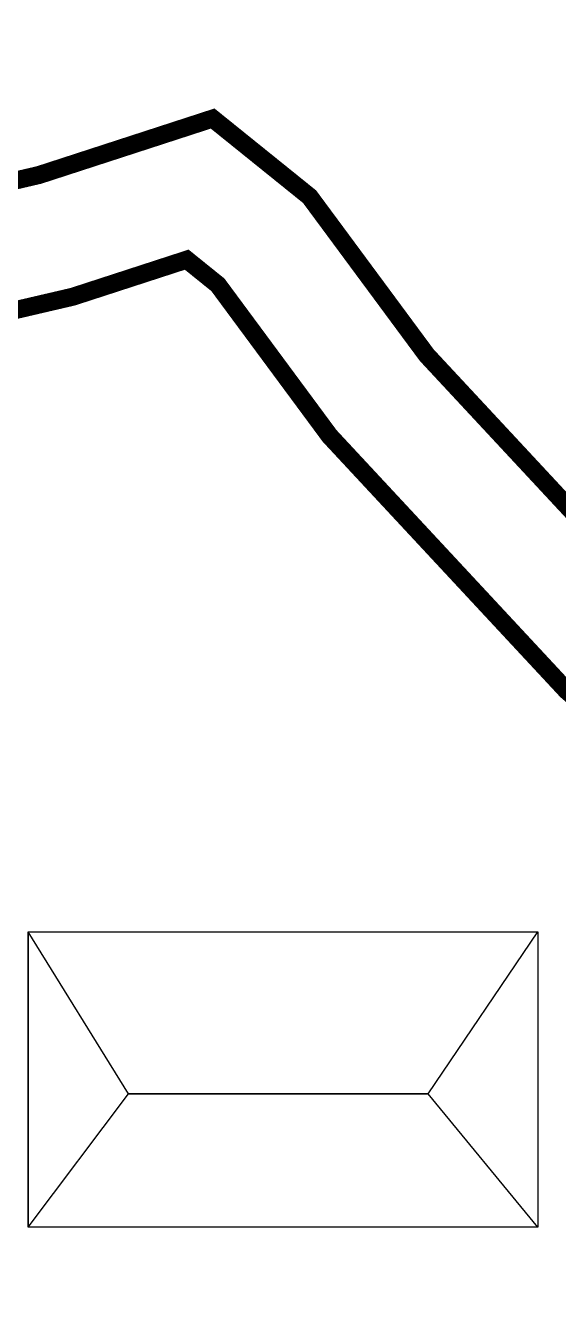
# Model space of a CAD drawing. Header units: inches. Extents: x -885 to 26362, y -28010 to 990.
# Drawn here: x 4390.1 to 4392.42, y -2397.43 to -2391.84 of the extents above; entities that cross this region are included whole.
import ezdxf

# ---------------------------------------------------------------- set-up
doc = ezdxf.new("R2010")
doc.units = ezdxf.units.IN
doc.header["$MEASUREMENT"] = 0
doc.layers.add('BUILDING', color=5, linetype='Continuous', lineweight=15)
doc.layers.add('Text', color=7, linetype='Continuous')

msp = doc.modelspace()

# ---------------------------------------------------------------- linework, layer by layer
at = {"layer": 'BUILDING', "const_width": 0.078483}
for points in [[(4380.857988, -2389.063863), (4382.142761, -2389.365237), (4382.802747, -2389.553826), (4383.942323, -2389.503905), (4385.781485, -2389.557524), (4386.51187, -2389.638876), (4386.828663, -2389.797883), (4387.167456, -2390.576277), (4387.45345, -2392.075749), (4387.642646, -2392.512094), (4388.289433, -2392.684043), (4389.336611, -2392.684043), (4390.154994, -2392.493604), (4390.911778, -2392.247698), (4391.334169, -2392.587899), (4391.844559, -2393.277545), (4392.834538, -2394.340673), (4393.802518, -2395.167139), (4394.999293, -2395.980662), (4395.958473, -2396.625934), (4397.03645, -2396.936552), (4398.97681, -2397.249019), (4401.181164, -2397.679817)], [(4380.785152, -2389.611073), (4382.004477, -2389.897094), (4382.737623, -2390.106589), (4383.946346, -2390.053639), (4385.743008, -2390.106019), (4386.353315, -2390.173996), (4386.404349, -2390.199612), (4386.639276, -2390.739368), (4386.925198, -2392.23846), (4387.244422, -2392.974691), (4388.217652, -2393.233426), (4389.399689, -2393.233426), (4390.302409, -2393.023362), (4390.798753, -2392.862082), (4390.934571, -2392.971473), (4391.421388, -2393.629266), (4392.453902, -2394.738072), (4393.468725, -2395.604533), (4394.691539, -2396.435756), (4395.723427, -2397.129942), (4396.916282, -2397.473662), (4398.880424, -2397.789959), (4401.075791, -2398.219)]]:
    msp.add_lwpolyline(points, dxfattribs=at)
at = {"layer": 'Text'}
msp.add_lwpolyline([(4390.108145, -2395.787751), (4392.328163, -2395.787751), (4392.328163, -2397.074196), (4390.108145, -2397.074196)], close=True, dxfattribs=at)
msp.add_lwpolyline([(4391.850438, -2396.492792), (4392.328163, -2395.787751), (4392.328163, -2397.074196), (4391.850438, -2396.492792), (4390.544843, -2396.492792), (4390.108145, -2395.787751), (4390.108145, -2397.074196), (4390.544843, -2396.492792)], dxfattribs=at)
at = {"layer": 'Text', "color": 6}
msp.add_lwpolyline([(4390.544843, -2396.492792), (4391.850438, -2396.492792)], dxfattribs=at)

doc.saveas('drawing.dxf')
